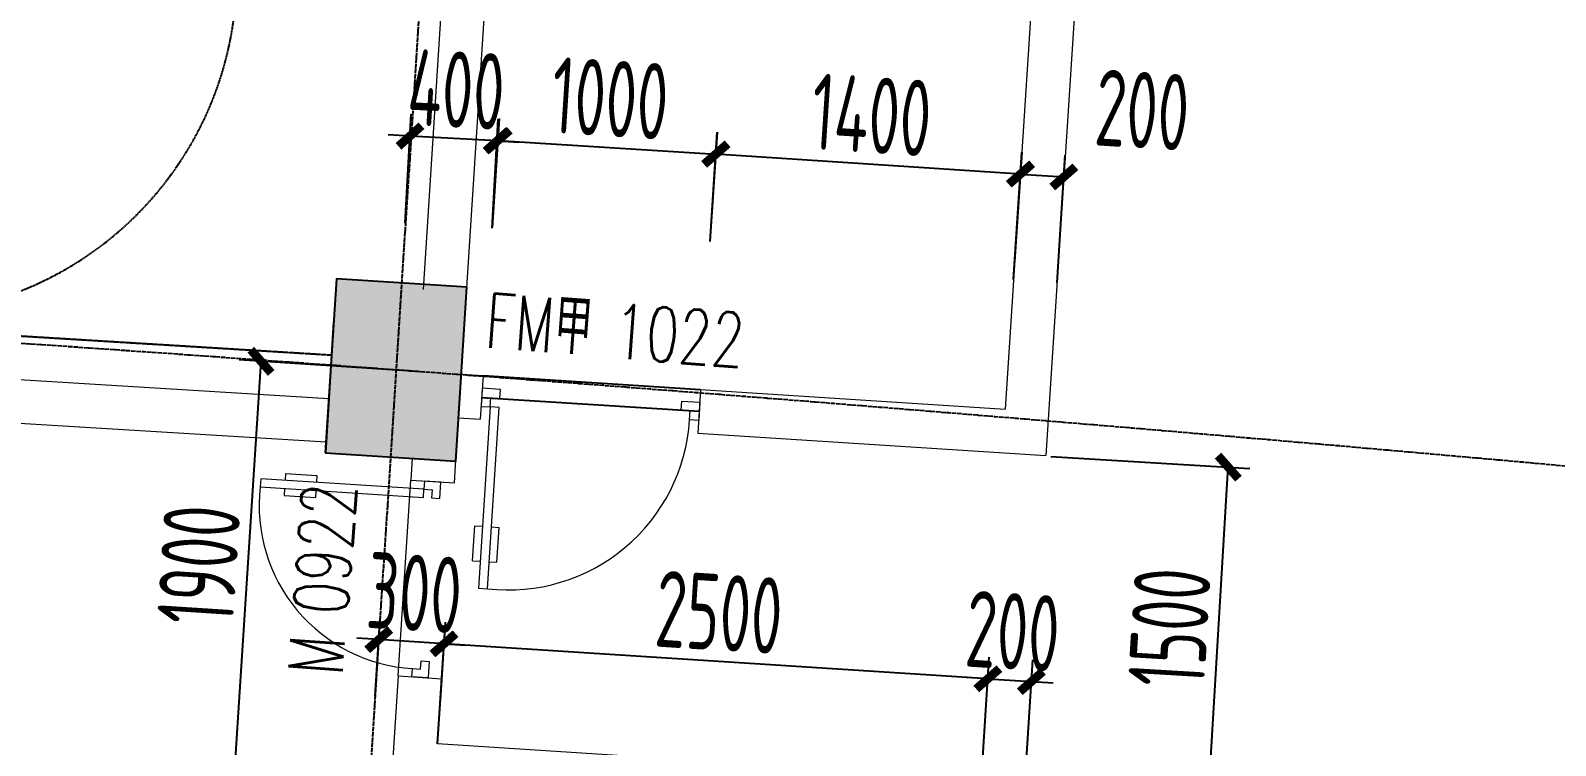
# Model space of a CAD drawing. Header units: millimetres. Extents: x 11515858 to 24947533, y -12764720 to -6305528.
# Drawn here: x 11800065 to 11807060, y -6383348 to -6380067 of the extents above; entities that cross this region are included whole.
import ezdxf
from ezdxf.enums import TextEntityAlignment as Align

# ---------------------------------------------------------------- set-up
doc = ezdxf.new("R2010")
doc.units = ezdxf.units.MM
doc.header["$LTSCALE"] = 10
for name, pattern in [('A2-RG-AXIS$0$CENTER', [2, 1.25, -0.25, 0.25, -0.25]), ('A2-RG-AXIS$0$DOTE', [2.42, 2, -0.2, 0.02, -0.2]), ('A2-RI-F3$0$HIDDEN', [0.375, 0.25, -0.125]), ('A2-RV-F3$0$HIDDEN', [0.375, 0.25, -0.125])]:
    doc.linetypes.add(name, pattern=pattern)
for name, color, linetype in [('A2-RB-F3$0$$34$A-DIMS-100', 1, 'Continuous'), ('A2-RB-F3$0$A-DIMS-100', 1, 'Continuous'), ('A2-RD-F3$0$A-1-1-X-toilel$0$A-FIXT', 55, 'Continuous'), ('A2-RG-AXIS$0$A-GRID', 1, 'A2-RG-AXIS$0$CENTER'), ('A2-RI-F3$0$A-STRS', 50, 'Continuous'), ('A2-RI-F3$0$A-SYMB-DOOR', 4, 'Continuous'), ('A2-RS-F3$0$A-HATH-GRAY', 8, 'Continuous'), ('A2-RS-F3$0$A-WALL-CONC', 6, 'Continuous'), ('A2-RV-F3$0$A-HATH', 9, 'Continuous'), ('A2-RV-F3$0$A-SYMB', 4, 'Continuous')]:
    doc.layers.add(name, color=color, linetype=linetype)
for name, color, linetype, lineweight in [('A2-RI-F3$0$A-DOOR', 32, 'Continuous', 5), ('A2-RI-F3$0$A-WALL', 7, 'Continuous', 5), ('A2-RI-F3$0$ECADI-PARCEL NAMES', 2, 'Continuous', 9)]:
    doc.layers.add(name, color=color, linetype=linetype, lineweight=lineweight)
doc.styles.add('A2-RB-F3$0$$0$XD2008', font='hzs.shx', dxfattribs={"width": 0.7, "bigfont": 'hztxt.shx'})
doc.styles.add('A2-RB-F3$0$XD2008', font='hzs.shx', dxfattribs={"width": 0.7, "bigfont": 'hztxt.shx'})
doc.styles.add('A2-RI-F3$0$ECADI-TXT', font='simplex.shx', dxfattribs={"bigfont": 'hztxt.shx'})
doc.dimstyles.new('A2-RB-F3$0$$0$XD100$0', dxfattribs={"dimscale": 100, "dimtxt": 3.5, "dimasz": 1, "dimexe": 1, "dimexo": 2, "dimgap": 0.5, "dimtad": 1, "dimdec": 0, "dimdsep": 46, "dimtxsty": 'A2-RB-F3$0$$0$XD2008', "dimblk1": 'A2-RB-F3$0$$20$_ArchTick', "dimblk2": 'A2-RB-F3$0$$20$_ArchTick', "dimsah": 1, "dimcen": 2.5, "dimclrt": 4, "dimaunit": 1, "dimadec": 0, "dimazin": 0, "dimtfac": 1, "dimtdec": 0, "dimtix": 1, "dimtmove": 2, "dimatfit": 3, "dimfxl": 0, "dimtolj": 1, "dimtzin": 0, "dimarcsym": 0})
doc.dimstyles.new('A2-RB-F3$0$XD100$0', dxfattribs={"dimscale": 100, "dimtxt": 3.5, "dimasz": 1, "dimexe": 1, "dimexo": 2, "dimgap": 0.5, "dimtad": 1, "dimdec": 0, "dimdsep": 46, "dimtxsty": 'A2-RB-F3$0$XD2008', "dimblk1": 'A2-RB-F3$0$_ArchTick', "dimblk2": 'A2-RB-F3$0$_ArchTick', "dimsah": 1, "dimcen": 2.5, "dimclrt": 4, "dimaunit": 1, "dimadec": 0, "dimazin": 0, "dimtfac": 1, "dimtdec": 0, "dimtix": 1, "dimtmove": 1, "dimatfit": 3, "dimfxl": 0, "dimtolj": 1, "dimtzin": 0, "dimarcsym": 0})

# ---------------------------------------------------------------- blocks, each defined once
blk = doc.blocks.new('A2-RG-AXIS')
at = {"layer": 'A2-RG-AXIS$0$A-GRID', "linetype": 'A2-RG-AXIS$0$DOTE'}
blk.add_line((11802922, -6363265.7), (11800933.1, -6394199.2), dxfattribs=at)
for radius in [323300, 316700, 313400]:
    blk.add_arc((11778730.7, -6694178.7), radius, 75.589285, 95.407644, dxfattribs=at)
blk = doc.blocks.new('A2-RV-F3')
at = {"layer": 'A2-RV-F3$0$A-HATH', "linetype": 'A2-RV-F3$0$HIDDEN'}
blk.add_line((11794460.2, -6381128), (11801444.8, -6381555.5), dxfattribs=at)
at = {"layer": 'A2-RV-F3$0$A-SYMB', "linetype": 'A2-RV-F3$0$HIDDEN'}
blk.add_arc((11799446, -6379805.1), 1565, 266.32117, 86.32117, dxfattribs=at)
blk = doc.blocks.new('A2-RB-F3$0$$20$_ArchTick')
at = {"color": 0, "linetype": 'ByBlock', "const_width": 0.4}
blk.add_lwpolyline([(-0.5, -0.5), (0.5, 0.5)], dxfattribs=at)
blk = doc.blocks.new('*D1097')
at = {"layer": 'A2-RB-F3$0$$34$A-DIMS-100', "color": 0, "lineweight": -2, "ltscale": 3, "transparency": 16777216}
for p, q in [((11802184.4, -6380970.8), (11802216.5, -6380471)), ((11802210.1, -6380570.8), (11803208, -6380634.8)), ((11803182.4, -6381034.7), (11803214.4, -6380535))]:
    blk.add_line(p, q, dxfattribs=at)
at = {"layer": 'Defpoints', "color": 0, "ltscale": 3, "transparency": 16777216}
for p in [(11803208, -6380634.8), (11802171.7, -6381170.4), (11803169.6, -6381234.3)]:
    blk.add_point(p, dxfattribs=at)
at = {"layer": 'A2-RB-F3$0$$34$A-DIMS-100', "color": 0, "lineweight": -2, "ltscale": 3, "transparency": 16777216, "xscale": 100, "yscale": 100, "zscale": 100}
for p, rotation in [((11802210.1, -6380570.8), 176.3335440057006), ((11803208, -6380634.8), 356.3335440057006)]:
    blk.add_blockref('A2-RB-F3$0$$20$_ArchTick', p, dxfattribs=dict(at, rotation=rotation))
at = {"layer": 'A2-RB-F3$0$$34$A-DIMS-100', "color": 4, "ltscale": 3, "transparency": 16777216, "insert": (11802723.4, -6380378.3), "char_height": 350, "attachment_point": 5, "rotation": 356.33354, "style": 'A2-RB-F3$0$$0$XD2008'}
blk.add_mtext('\\A1;1000', dxfattribs=at)
blk = doc.blocks.new('*D1098')
at = {"layer": 'A2-RB-F3$0$$34$A-DIMS-100', "color": 0, "lineweight": -2, "ltscale": 3, "transparency": 16777216}
for p, q in [((11801783.2, -6380951.1), (11801811, -6380451.1)), ((11802182.6, -6380973.3), (11802210.4, -6380473.3)), ((11801805.5, -6380551), (11801705.6, -6380545.4)), ((11802204.9, -6380573.2), (11801805.5, -6380551)), ((11802204.9, -6380573.2), (11802304.7, -6380578.7))]:
    blk.add_line(p, q, dxfattribs=at)
at = {"layer": 'Defpoints', "color": 0, "ltscale": 3, "transparency": 16777216}
for p in [(11801805.5, -6380551), (11801772.1, -6381150.8), (11802171.5, -6381173)]:
    blk.add_point(p, dxfattribs=at)
at = {"layer": 'A2-RB-F3$0$$34$A-DIMS-100', "color": 0, "lineweight": -2, "ltscale": 3, "transparency": 16777216, "xscale": 100, "yscale": 100, "zscale": 100}
for p, rotation in [((11801805.5, -6380551), 356.8155701806929), ((11802204.9, -6380573.2), 176.8155701806929)]:
    blk.add_blockref('A2-RB-F3$0$$20$_ArchTick', p, dxfattribs=dict(at, rotation=rotation))
at = {"layer": 'A2-RB-F3$0$$34$A-DIMS-100', "color": 4, "ltscale": 3, "transparency": 16777216, "insert": (11802017.7, -6380337.4), "char_height": 350, "attachment_point": 5, "rotation": 356.81557, "style": 'A2-RB-F3$0$$0$XD2008'}
blk.add_mtext('\\A1;400', dxfattribs=at)
blk = doc.blocks.new('*D1049')
at = {"layer": 'A2-RB-F3$0$$34$A-DIMS-100', "color": 0, "lineweight": -2, "ltscale": 3, "transparency": 16777216}
for p, q in [((11803182.7, -6381034.6), (11803215.7, -6380533)), ((11803209.1, -6380632.8), (11804606.5, -6380724.6)), ((11804580.1, -6381126.4), (11804613.1, -6380624.8))]:
    blk.add_line(p, q, dxfattribs=at)
at = {"layer": 'Defpoints', "color": 0, "ltscale": 3, "transparency": 16777216}
for p in [(11804606.5, -6380724.6), (11803169.6, -6381234.2), (11804567, -6381326)]:
    blk.add_point(p, dxfattribs=at)
at = {"layer": 'A2-RB-F3$0$$34$A-DIMS-100', "color": 0, "lineweight": -2, "ltscale": 3, "transparency": 16777216, "xscale": 100, "yscale": 100, "zscale": 100}
for p, rotation in [((11803209.1, -6380632.8), 176.2404923715445), ((11804606.5, -6380724.6), 356.2404923715446)]:
    blk.add_blockref('A2-RB-F3$0$$20$_ArchTick', p, dxfattribs=dict(at, rotation=rotation))
at = {"layer": 'A2-RB-F3$0$$34$A-DIMS-100', "color": 4, "ltscale": 3, "transparency": 16777216, "insert": (11803922.6, -6380454.2), "char_height": 350, "attachment_point": 5, "rotation": 356.24049, "style": 'A2-RB-F3$0$$0$XD2008'}
blk.add_mtext('\\A1;1400', dxfattribs=at)
blk = doc.blocks.new('*D1050')
at = {"layer": 'A2-RB-F3$0$$34$A-DIMS-100', "color": 0, "lineweight": -2, "ltscale": 3, "transparency": 16777216}
for p, q in [((11804574.1, -6381209.6), (11804611.6, -6380626)), ((11804773.7, -6381222.4), (11804811.2, -6380638.8)), ((11804605.2, -6380725.8), (11804804.8, -6380738.6))]:
    blk.add_line(p, q, dxfattribs=at)
at = {"layer": 'Defpoints', "color": 0, "ltscale": 3, "transparency": 16777216}
for p in [(11804804.8, -6380738.6), (11804561.3, -6381409.2), (11804760.8, -6381422)]:
    blk.add_point(p, dxfattribs=at)
at = {"layer": 'A2-RB-F3$0$$34$A-DIMS-100', "color": 0, "lineweight": -2, "ltscale": 3, "transparency": 16777216, "xscale": 100, "yscale": 100, "zscale": 100}
for p, rotation in [((11804605.2, -6380725.8), 176.3211735637477), ((11804804.8, -6380738.6), 356.3211735637477)]:
    blk.add_blockref('A2-RB-F3$0$$20$_ArchTick', p, dxfattribs=dict(at, rotation=rotation))
at = {"layer": 'A2-RB-F3$0$$34$A-DIMS-100', "color": 4, "ltscale": 3, "transparency": 16777216, "insert": (11805164.9, -6380431.7), "char_height": 350, "attachment_point": 5, "rotation": 356.32117, "style": 'A2-RB-F3$0$$0$XD2008'}
blk.add_mtext('\\A1;200', dxfattribs=at)
blk = doc.blocks.new('*D1034')
at = {"layer": 'A2-RB-F3$0$$34$A-DIMS-100', "color": 0, "lineweight": -2, "ltscale": 3, "transparency": 16777216}
for p, q in [((11801000.1, -6383481.1), (11801122, -6381584.8)), ((11801841.4, -6381631), (11801022.2, -6381578.4)), ((11801719.5, -6383527.3), (11800900.3, -6383474.6))]:
    blk.add_line(p, q, dxfattribs=at)
at = {"layer": 'Defpoints', "color": 0, "ltscale": 3, "transparency": 16777216}
for p in [(11801122, -6381584.8), (11802041, -6381643.9), (11801919.1, -6383540.1)]:
    blk.add_point(p, dxfattribs=at)
at = {"layer": 'A2-RB-F3$0$$34$A-DIMS-100', "color": 0, "lineweight": -2, "ltscale": 3, "transparency": 16777216, "xscale": 100, "yscale": 100, "zscale": 100}
for p, rotation in [((11801122, -6381584.8), 86.3211735639915), ((11801000.1, -6383481.1), 266.3211735639915)]:
    blk.add_blockref('A2-RB-F3$0$$20$_ArchTick', p, dxfattribs=dict(at, rotation=rotation))
at = {"layer": 'A2-RB-F3$0$$34$A-DIMS-100', "color": 4, "ltscale": 3, "transparency": 16777216, "insert": (11800836.5, -6382518.5), "char_height": 350, "attachment_point": 5, "rotation": 86.32117, "style": 'A2-RB-F3$0$$0$XD2008'}
blk.add_mtext('\\A1;1900', dxfattribs=at)
blk = doc.blocks.new('A2-RB-F3$0$_ArchTick')
at = {"color": 0, "linetype": 'ByBlock', "const_width": 0.4}
blk.add_lwpolyline([(-0.5, -0.5), (0.5, 0.5)], dxfattribs=at)
blk = doc.blocks.new('*D908')
at = {"layer": 'A2-RB-F3$0$A-DIMS-100', "color": 0, "lineweight": -2, "transparency": 16777216}
for p, q in [((11804744.7, -6382021.8), (11805658.8, -6382076.4)), ((11805469.5, -6383568), (11805559, -6382070.4)), ((11804655.2, -6383519.4), (11805569.3, -6383574))]:
    blk.add_line(p, q, dxfattribs=at)
at = {"layer": 'Defpoints', "color": 0, "transparency": 16777216}
for p in [(11804545.1, -6382009.8), (11805559, -6382070.4), (11804455.6, -6383507.4)]:
    blk.add_point(p, dxfattribs=at)
at = {"layer": 'A2-RB-F3$0$A-DIMS-100', "color": 0, "lineweight": -2, "transparency": 16777216, "xscale": 100, "yscale": 100, "zscale": 100}
for p, rotation in [((11805559, -6382070.4), 86.5812170971296), ((11805469.5, -6383568), 266.5812170971296)]:
    blk.add_blockref('A2-RB-F3$0$_ArchTick', p, dxfattribs=dict(at, rotation=rotation))
at = {"layer": 'A2-RB-F3$0$A-DIMS-100', "color": 4, "transparency": 16777216, "insert": (11805289.6, -6382805.8), "char_height": 350, "attachment_point": 5, "rotation": 86.58122, "style": 'A2-RB-F3$0$XD2008'}
blk.add_mtext('\\A1;1500', dxfattribs=at)
blk = doc.blocks.new('*D913')
at = {"layer": 'A2-RB-F3$0$A-DIMS-100', "color": 0, "lineweight": -2, "transparency": 16777216}
for p, q in [((11801931.9, -6383340.6), (11801967.9, -6382781.3)), ((11804456.3, -6383041.5), (11801961.5, -6382881.1)), ((11804426.8, -6383501), (11804462.7, -6382941.7))]:
    blk.add_line(p, q, dxfattribs=at)
at = {"layer": 'Defpoints', "color": 0, "transparency": 16777216}
for p in [(11801961.5, -6382881.1), (11801919.1, -6383540.1), (11804413.9, -6383700.6)]:
    blk.add_point(p, dxfattribs=at)
at = {"layer": 'A2-RB-F3$0$A-DIMS-100', "color": 0, "lineweight": -2, "transparency": 16777216, "xscale": 100, "yscale": 100, "zscale": 100}
for p, rotation in [((11801961.5, -6382881.1), 176.3211735639618), ((11804456.3, -6383041.5), 356.3211735639617)]:
    blk.add_blockref('A2-RB-F3$0$_ArchTick', p, dxfattribs=dict(at, rotation=rotation))
at = {"layer": 'A2-RB-F3$0$A-DIMS-100', "color": 4, "transparency": 16777216, "insert": (11803223.3, -6382736.7), "char_height": 350, "attachment_point": 5, "rotation": 356.32117, "style": 'A2-RB-F3$0$XD2008'}
blk.add_mtext('\\A1;2500', dxfattribs=at)
blk = doc.blocks.new('*D914')
at = {"layer": 'A2-RB-F3$0$A-DIMS-100', "color": 0, "lineweight": -2, "transparency": 16777216}
for p, q in [((11801645.4, -6383121.7), (11801668.5, -6382762)), ((11801944.7, -6383141), (11801967.9, -6382781.3)), ((11801662.1, -6382861.8), (11801562.3, -6382855.4)), ((11801961.5, -6382881.1), (11801662.1, -6382861.8)), ((11801961.5, -6382881.1), (11802061.3, -6382887.5))]:
    blk.add_line(p, q, dxfattribs=at)
at = {"layer": 'Defpoints', "color": 0, "transparency": 16777216}
for p in [(11801662.1, -6382861.8), (11801632.5, -6383321.3), (11801931.9, -6383340.6)]:
    blk.add_point(p, dxfattribs=at)
at = {"layer": 'A2-RB-F3$0$A-DIMS-100', "color": 0, "lineweight": -2, "transparency": 16777216, "xscale": 100, "yscale": 100, "zscale": 100}
for p, rotation in [((11801662.1, -6382861.8), 356.321173563825), ((11801961.5, -6382881.1), 176.3211735638251)]:
    blk.add_blockref('A2-RB-F3$0$_ArchTick', p, dxfattribs=dict(at, rotation=rotation))
at = {"layer": 'A2-RB-F3$0$A-DIMS-100', "color": 4, "transparency": 16777216, "insert": (11801826.2, -6382646.9), "char_height": 350, "attachment_point": 5, "rotation": 356.32117, "style": 'A2-RB-F3$0$XD2008'}
blk.add_mtext('\\A1;300', dxfattribs=at)
blk = doc.blocks.new('*D597')
at = {"layer": 'A2-RB-F3$0$A-DIMS-100', "color": 0, "lineweight": -2, "transparency": 16777216}
for p, q in [((11804426.8, -6383501), (11804462.7, -6382941.7)), ((11804626.4, -6383513.8), (11804662.3, -6382954.5)), ((11804456.3, -6383041.5), (11804356.5, -6383035.1)), ((11804456.3, -6383041.5), (11804655.9, -6383054.3)), ((11804655.9, -6383054.3), (11804755.7, -6383060.7))]:
    blk.add_line(p, q, dxfattribs=at)
at = {"layer": 'Defpoints', "color": 0, "transparency": 16777216}
for p in [(11804655.9, -6383054.3), (11804413.9, -6383700.6), (11804613.5, -6383713.4)]:
    blk.add_point(p, dxfattribs=at)
at = {"layer": 'A2-RB-F3$0$A-DIMS-100', "color": 0, "lineweight": -2, "transparency": 16777216, "xscale": 100, "yscale": 100, "zscale": 100}
for p, rotation in [((11804456.3, -6383041.5), 356.3211735639975), ((11804655.9, -6383054.3), 176.3211735639975)]:
    blk.add_blockref('A2-RB-F3$0$_ArchTick', p, dxfattribs=dict(at, rotation=rotation))
at = {"layer": 'A2-RB-F3$0$A-DIMS-100', "color": 4, "transparency": 16777216, "insert": (11804570.5, -6382823.4), "char_height": 350, "attachment_point": 5, "rotation": 356.32117, "style": 'A2-RB-F3$0$XD2008'}
blk.add_mtext('\\A1;200', dxfattribs=at)
blk = doc.blocks.new('A2-RD-F3')
at = {"layer": 'A2-RD-F3$0$A-1-1-X-toilel$0$A-FIXT'}
blk.add_line((11801455.1, -6381405.8), (11801418.4, -6382004.7), dxfattribs=at)
blk = doc.blocks.new('A2-RI-F3$0$ECADI-TAG-DOOR')
blk = doc.blocks.new('A2-RI-F3$0$door-1000')
for p, q in [((0.6493, 0.6471), (0.7083, 0.7059)), ((0.7083, 0.7059), (0.7083, 0.7059)), ((0.7083, 0.7059), (0.7672, 0.6469)), ((0.6787, 0.6175), (0.6493, 0.6471)), ((0.7082, 0.647), (0.6787, 0.6175)), ((0.7376, 0.6174), (0.7082, 0.647)), ((0.7672, 0.6469), (0.7376, 0.6174)), ((0.059, 0.0588), (0, 0)), ((0, 0), (0.0588, -0.059)), ((0, 0), (0, 0)), ((0.0589, -0.0001), (0.0884, 0.0293)), ((0.0884, 0.0293), (0.059, 0.0588)), ((0.0588, -0.059), (0.0883, -0.0296)), ((0.0883, -0.0296), (0.0589, -0.0001)), ((0.1179, -0.0002), (0.0883, -0.0296)), ((0.0883, -0.0296), (0.6766, -0.6199)), ((0.7061, -0.5905), (0.1179, -0.0002)), ((0.4506, -0.4431), (0.4756, -0.4182)), ((0.5051, -0.3888), (0.5301, -0.3639)), ((0.6183, -0.5024), (0.6432, -0.4775)), ((0.5638, -0.5566), (0.5888, -0.5318)), ((0.6766, -0.6199), (0.7061, -0.5905))]:
    blk.add_line(p, q)
at = {"lineweight": 13}
for p, q in [((0.6432, -0.4775), (0.5301, -0.3639)), ((0.5638, -0.5566), (0.4506, -0.4431))]:
    blk.add_line(p, q, dxfattribs=at)
blk.add_arc((0.1481, 0.0285), 0.8333, 312.03498, 44.97267, dxfattribs=at)
blk = doc.blocks.new('A2-RI-F3')
at = {"layer": 'A2-RI-F3$0$A-STRS'}
for p, q in [((11802140.8, -6381650.3), (11803138.7, -6381714.4)), ((11802134.4, -6381750.1), (11803132.3, -6381814.2))]:
    blk.add_line(p, q, dxfattribs=at)
at = {"layer": 'A2-RI-F3$0$A-WALL'}
for p, q in [((11801867.4, -6381255.2), (11802083.6, -6377862.4)), ((11802066.4, -6381247.5), (11802281.3, -6377904)), ((11804986.2, -6377916.7), (11804722.6, -6382016.7)), ((11804774, -6378099.8), (11804535.9, -6381804.3)), ((11794448.2, -6381327.7), (11801432.8, -6381755.1)), ((11802041, -6381643.9), (11802140.8, -6381650.3)), ((11802140.8, -6381650.3), (11802128, -6381849.9)), ((11803138.7, -6381714.4), (11803125.9, -6381914)), ((11803138.7, -6381714.4), (11804535.9, -6381804.3)), ((11799750.9, -6381852.6), (11801420.6, -6381954.8)), ((11802028.2, -6381843.5), (11802128, -6381849.9)), ((11803125.9, -6381914), (11804722.6, -6382016.7)), ((11801815.8, -6382030.2), (11801809.3, -6382130.2)), ((11802009.2, -6382143), (11802019.5, -6381982.6)), ((11801809.3, -6382130.2), (11802009.2, -6382143)), ((11801751.6, -6383028.3), (11801546.3, -6386221.5)), ((11801751.6, -6383028.3), (11801951.2, -6383041.2)), ((11801951.2, -6383041.2), (11801931.9, -6383340.6)), ((11804626.4, -6383513.8), (11801931.9, -6383340.6))]:
    blk.add_line(p, q, dxfattribs=at)
at = {"layer": 'A2-RI-F3$0$ECADI-PARCEL NAMES'}
blk.add_line((11801751.6, -6383028.3), (11801809.6, -6382130.2), dxfattribs=at)
at = {"linetype": 'A2-RI-F3$0$HIDDEN', "ltscale": 3}
blk.add_blockref('A2-RG-AXIS', (0, 0), dxfattribs=at)
at = {"layer": 'A2-RI-F3$0$A-DOOR'}
for p, xscale, yscale, zscale, rotation in [((11802137.1, -6381708.5), 1000.000000000789, 1000.000000000789, 1000.000000000789, 311.4201664907814), ((11801946.5, -6382139), 900.0000000002257, 900.0000000002257, 900.0000000002257, 221.4201664906032)]:
    blk.add_blockref('A2-RI-F3$0$door-1000', p, dxfattribs=dict(at, xscale=xscale, yscale=yscale, zscale=zscale, rotation=rotation))
at = {"layer": 'A2-RI-F3$0$A-SYMB-DOOR'}
ref = blk.add_blockref('A2-RI-F3$0$ECADI-TAG-DOOR', (11802807.8, -6382301), dxfattribs=dict(at, xscale=99.99999999885176, yscale=99.99999999885176, zscale=99.99999999885176, rotation=355.7121607537161))
ref.add_attrib('门窗主编号1', 'FM甲', dxfattribs={"height": 250, "rotation": 355.71216, "style": 'A2-RI-F3$0$ECADI-TXT', "width": 0.7}).set_placement((11802632.9, -6381557.4), align=Align.RIGHT)
ref.add_attrib('门窗主编号2', '1022', (11802731.2, -6381569, 333.3), dxfattribs={"height": 250, "rotation": 355.71216, "style": 'A2-RI-F3$0$ECADI-TXT', "width": 0.7})
ref = blk.add_blockref('A2-RI-F3$0$ECADI-TAG-DOOR', (11802250.4, -6382674.1), dxfattribs=dict(at, xscale=99.99999999928892, yscale=99.99999999928892, zscale=99.99999999928892, rotation=85.92683903452115))
ref.add_attrib('门窗主编号1', 'M', dxfattribs={"height": 250, "rotation": 85.92684, "style": 'A2-RI-F3$0$ECADI-TXT', "width": 0.7}).set_placement((11801507.4, -6382851.7), align=Align.RIGHT)
ref.add_attrib('门窗主编号2', '0922', (11801518.7, -6382753.4, 333.3), dxfattribs={"height": 250, "rotation": 85.92684, "style": 'A2-RI-F3$0$ECADI-TXT', "width": 0.7})
blk = doc.blocks.new('A2-RS-F3')
at = {"layer": 'A2-RS-F3$0$A-HATH-GRAY', "ltscale": 3}
h = blk.add_hatch(color=256, dxfattribs=at)
h.paths.add_polyline_path([(11780370.9, -6378132.8), (11781370.9, -6378139.6), (11781379.7, -6376839.6), (11780379.7, -6376832.8)])
h.paths.add_polyline_path([(11771295.3, -6378216.2), (11772295, -6378194.3), (11772266.5, -6376894.6), (11771266.7, -6376916.1)])
h.paths.add_polyline_path([(11789445.2, -6378310.2), (11790444.5, -6378345.7), (11790490.7, -6377046.5), (11789491.3, -6377010.6)])
h.paths.add_polyline_path([(11794061, -6377995.6), (11794659.8, -6378034.1), (11794711.1, -6377235.6), (11794112.3, -6377197.1)])
h.paths.add_polyline_path([(11762225.8, -6378560), (11763224.5, -6378509.3), (11763158.6, -6377210.6), (11762159.9, -6377261.3)])
h.paths.add_polyline_path([(11756037.9, -6378647), (11756835.4, -6378583.6), (11756756.1, -6377586.7), (11755958.6, -6377650.1)])
h.paths.add_polyline_path([(11801644.4, -6378461.8), (11802243.1, -6378500.3), (11802294.5, -6377701.9), (11801695.7, -6377663.4)])
h.paths.add_polyline_path([(11751541.3, -6379498.7), (11752338.8, -6379435.3), (11752219.8, -6377940), (11751422.4, -6378003.4)])
h.paths.add_polyline_path([(11807663.9, -6379405.7), (11808460.5, -6379479.9), (11808571.8, -6378285.1), (11807775.3, -6378210.6)])
h.paths.add_polyline_path([(11816584.8, -6380403.2), (11817577.3, -6380525.1), (11817735.8, -6379234.7), (11816743.2, -6379112.9)])
h.paths.add_polyline_path([(11825579.4, -6381618.6), (11826568.2, -6381768.4), (11826762.9, -6380483.1), (11825774.2, -6380333.3)])
h.paths.add_polyline_path([(11793833.2, -6381538.6), (11794432, -6381577.1), (11794483.3, -6380778.7), (11793884.5, -6380740.2)])
h.paths.add_polyline_path([(11801416.6, -6382004.6), (11802015.3, -6382043.1), (11802066.7, -6381244.7), (11801467.9, -6381206.2)])
h.paths.add_polyline_path([(11834536.4, -6383084.9), (11835520.4, -6383263), (11835752, -6381983.8), (11834767.9, -6381805.7)])
h.paths.add_polyline_path([(11843441.7, -6384836.8), (11844420.2, -6385043.1), (11844688.3, -6383771), (11843709.9, -6383564.7)])
h.paths.add_polyline_path([(11849706.8, -6386047.7), (11850486.4, -6386227.4), (11850720.8, -6385255.2), (11849941.2, -6385075.5)])
h.paths.add_polyline_path([(11756683.4, -6386771.7), (11757480.7, -6386706.4), (11757402.3, -6385711.3), (11756604.9, -6385774.7)])
h.paths.add_polyline_path([(11752167.8, -6387373.9), (11752965.3, -6387310.5), (11752846.3, -6385815.2), (11752048.8, -6385878.6)])
h.paths.add_polyline_path([(11854131.9, -6387106.5), (11854911.5, -6387286.2), (11855145.9, -6386314), (11854366.3, -6386134.3)])
h.paths.add_polyline_path([(11793236.4, -6390820.6), (11793835.2, -6390859), (11793886.5, -6390060.7), (11793287.7, -6390022.2)])
h.paths.add_polyline_path([(11800819.8, -6391285.9), (11801418.6, -6391324.4), (11801469.9, -6390525.9), (11800871.2, -6390487.4)])
h.paths.add_polyline_path([(11847832.2, -6393825.3), (11848611.8, -6394005), (11848846.2, -6393032.8), (11848066.6, -6392853.1)])
h.paths.add_polyline_path([(11780263.2, -6394032.4), (11781263.2, -6394039.2), (11781272, -6392739.2), (11780272, -6392732.1)])
h.paths.add_polyline_path([(11771644.2, -6394112.4), (11772644, -6394090.4), (11772615.4, -6392790.7), (11771615.7, -6392812.3)])
h.paths.add_polyline_path([(11788881, -6394200.2), (11789880.4, -6394235.7), (11789926.5, -6392936.5), (11788927.1, -6392900.6)])
h.paths.add_polyline_path([(11793008.6, -6394363.6), (11793607.4, -6394402.1), (11793658.7, -6393603.7), (11793059.9, -6393565.2)])
h.paths.add_polyline_path([(11763031, -6394439.6), (11764029.7, -6394388.9), (11763963.9, -6393090.2), (11762965.1, -6393140.9)])
h.paths.add_polyline_path([(11757322.6, -6394796.6), (11758120, -6394731.3), (11758040.8, -6393736.3), (11757243.3, -6393799.7)])
h.paths.add_polyline_path([(11800592, -6394828.7), (11801190.8, -6394867.2), (11801242.1, -6394068.8), (11800643.4, -6394030.3)])
h.paths.add_polyline_path([(11852257.4, -6394883.9), (11853037, -6395063.6), (11853271.3, -6394091.4), (11852491.7, -6393911.7)])
h.paths.add_polyline_path([(11752786.3, -6395149.5), (11753583.8, -6395086), (11753464.9, -6393590.8), (11752667.4, -6393654.2)])
h.paths.add_polyline_path([(11806188.5, -6395237.1), (11806985.1, -6395311.3), (11807096.4, -6394116.5), (11806299.9, -6394042)])
h.paths.add_polyline_path([(11814655.7, -6396186), (11815648.4, -6396307.3), (11815806.1, -6395016.9), (11814813.5, -6394895.6)])
h.paths.add_polyline_path([(11823197.5, -6397340.4), (11824186.2, -6397490.2), (11824381, -6396204.9), (11823392.2, -6396055.1)])
h.paths.add_polyline_path([(11831681.6, -6398728.6), (11832663, -6398920.7), (11832912.6, -6397644.9), (11831931.2, -6397452.8)])
h.paths.add_polyline_path([(11840164, -6400382.5), (11841142.5, -6400588.8), (11841410.7, -6399316.8), (11840432.2, -6399110.5)])
edge = h.paths.add_edge_path()
edge.add_arc((11780719.1, -6400485.4), 450, 0, 360)
edge = h.paths.add_edge_path()
edge.add_arc((11772285.6, -6400549.4), 450, 0, 360)
edge = h.paths.add_edge_path()
edge.add_arc((11789151.8, -6400663.7), 450, 0, 360)
edge = h.paths.add_edge_path()
edge.add_arc((11763857, -6400855.6), 450, 0, 360)
h.paths.add_polyline_path([(11845945.9, -6401651.6), (11846725.5, -6401831.2), (11846959.8, -6400859), (11846180.2, -6400679.3)])
edge = h.paths.add_edge_path()
edge.add_arc((11797575.5, -6401083.9), 450, 0, 360)
edge = h.paths.add_edge_path()
edge.add_arc((11755440.6, -6401403.6), 450.5, 0, 360)
edge = h.paths.add_edge_path()
edge.add_arc((11805983.7, -6401745.9), 450, 0, 360)
h.paths.add_polyline_path([(11850371.1, -6402710), (11851150.7, -6402889.7), (11851385, -6401917.5), (11850605.5, -6401737.8)])
edge = h.paths.add_edge_path()
edge.add_arc((11814369.4, -6402649), 450, 0, 360)
edge = h.paths.add_edge_path()
edge.add_arc((11822725.7, -6403792.5), 450, 0, 360)
edge = h.paths.add_edge_path()
edge.add_arc((11831045.7, -6405175.5), 450, 0, 360)
edge = h.paths.add_edge_path()
edge.add_arc((11839322.6, -6406796.9), 450.5, 0, 360)
edge = h.paths.add_edge_path()
edge.add_arc((11847549.5, -6408655.2), 450.5, 0, 360)
at = {"layer": 'A2-RS-F3$0$A-WALL-CONC'}
blk.add_3dface([(11801416.6, -6382004.6), (11802015.3, -6382043.1), (11802066.7, -6381244.7), (11801467.9, -6381206.2)], dxfattribs=at)
blk = doc.blocks.new('A2-RB-F3')
at = {"layer": 'A2-RB-F3$0$$34$A-DIMS-100', "ltscale": 3}
for p1, p2, distance, picture, middle in [((11802171.5, -6381173), (11801772.1, -6381150.8), -600.8, '*D1098', (11802017.7, -6380337.4)), ((11802171.7, -6381170.4), (11803169.6, -6381234.3), 600.8, '*D1097', (11802723.4, -6380378.3)), ((11803169.6, -6381234.2), (11804567, -6381326), 602.7, '*D1049', (11803922.6, -6380454.2)), ((11801919.1, -6383540.1), (11802041, -6381643.9), 920.9, '*D1034', (11800836.5, -6382518.5))]:
    dim = blk.add_aligned_dim(p1=p1, p2=p2, distance=distance, dimstyle='A2-RB-F3$0$$0$XD100$0', dxfattribs=at)
    dim.commit()
    dim.dimension.update_dxf_attribs({"geometry": picture, "text_midpoint": middle})
dim = blk.add_linear_dim(base=(11804804.8, -6380738.6), p1=(11804561.3, -6381409.2), p2=(11804760.8, -6381422), angle=356.32117, dimstyle='A2-RB-F3$0$$0$XD100$0', dxfattribs=at)
dim.commit()
dim.dimension.update_dxf_attribs({"geometry": '*D1050', "text_midpoint": (11805164.9, -6380431.7), "dimtype": 129})
at = {"layer": 'A2-RB-F3$0$A-DIMS-100'}
for p1, p2, distance, picture, middle in [((11804455.6, -6383507.4), (11804545.1, -6382009.8), -1015.7, '*D908', (11805289.6, -6382805.8)), ((11801931.9, -6383340.6), (11801632.5, -6383321.3), -460.4, '*D914', (11801826.2, -6382646.9)), ((11804413.9, -6383700.6), (11801919.1, -6383540.1), -660.4, '*D913', (11803223.3, -6382736.7)), ((11804413.9, -6383700.6), (11804613.5, -6383713.4), 660.4, '*D597', (11804570.5, -6382823.4))]:
    dim = blk.add_aligned_dim(p1=p1, p2=p2, distance=distance, dimstyle='A2-RB-F3$0$XD100$0', dxfattribs=at)
    dim.commit()
    dim.dimension.update_dxf_attribs({"geometry": picture, "text_midpoint": middle})

msp = doc.modelspace()

# ---------------------------------------------------------------- block references
for name in ['A2-RB-F3', 'A2-RI-F3', 'A2-RG-AXIS', 'A2-RS-F3', 'A2-RV-F3', 'A2-RD-F3']:
    msp.add_blockref(name, (0, 0))

doc.saveas('drawing.dxf')
